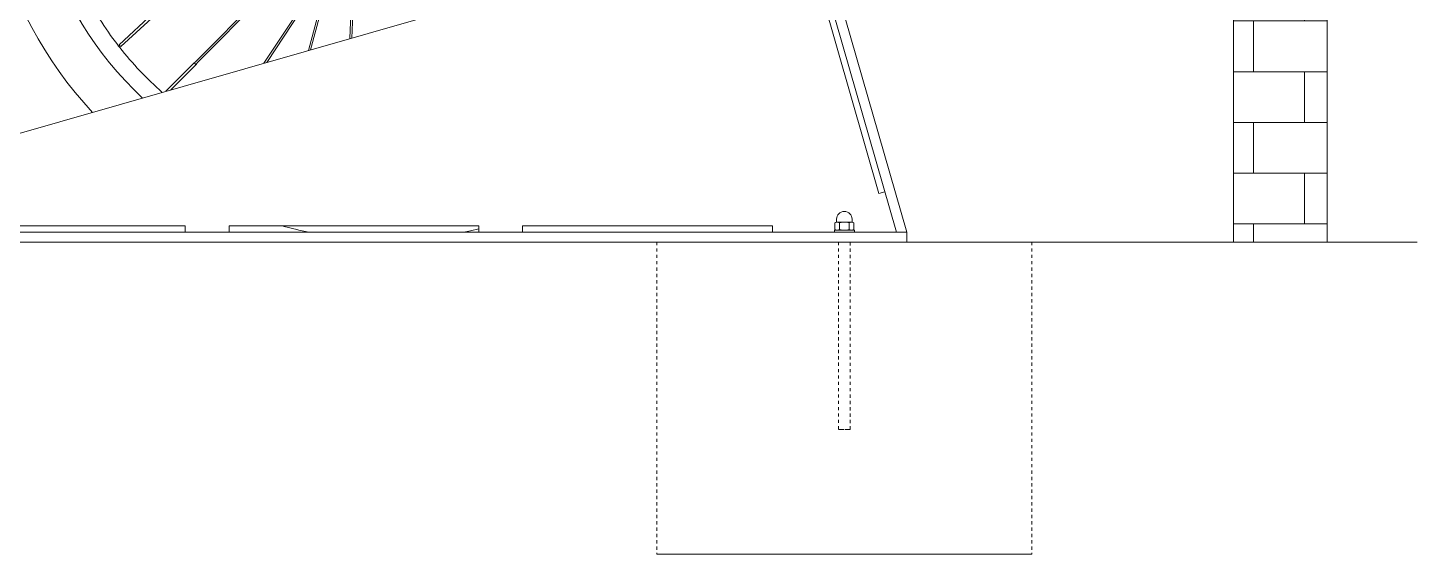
# Model space of a CAD drawing. Header units: inches. Extents: x -32 to 121, y -2 to 108.
# Drawn here: x 10.48 to 54.26, y 56.9 to 73.49 of the extents above; entities that cross this region are included whole.
import ezdxf

# ---------------------------------------------------------------- set-up
doc = ezdxf.new("R2010")
doc.units = ezdxf.units.IN
doc.linetypes.add('HIDDEN', pattern=[1.905, 1.27, -0.635])
doc.layers.add('ZANO_R', color=7, linetype='Continuous', lineweight=0)
doc.layers.add('ZANO_R_przerywana', color=250, linetype='HIDDEN', lineweight=0)

msp = doc.modelspace()

# ---------------------------------------------------------------- hatches: boundary and pattern name
at = {"layer": 'ZANO_R'}
h = msp.add_hatch(dxfattribs=at)
h.set_pattern_fill('AR-B816', color=256, scale=0.007872, style=0)
h.set_pattern_definition([(0, (-5.2807, -11.0674), (0, 1.599522), []), (90, (-5.2807, -11.0674), (-1.599522, 1.599522), [1.599522, -1.599522])])
h.paths.add_polyline_path([(51.41907, 66.73696), (51.41907, 106.09527), (48.4672, 106.09527), (48.4672, 66.73696)], flags=0)

# ---------------------------------------------------------------- linework, layer by layer
for p, q in [((48.4672, 66.73696), (48.4672, 106.09527)), ((51.41907, 106.09527), (51.41907, 66.73696)), ((29.99808, 94.43226), (37.84929, 67.05182)), ((30.30075, 94.51905), (38.17685, 67.05182)), ((32.08663, 76.43936), (3.16659, 68.14667)), ((35.1259, 75.83548), (37.29562, 68.26875)), ((37.29562, 68.26875), (37.48479, 68.32299)), ((35.96294, 67.45918), (35.96294, 67.37535)), ((36.45492, 67.37535), (36.45492, 67.45918)), ((37.78327, 67.05182), (3.54153, 67.05182)), ((15.44275, 67.24862), (7.57108, 67.24862)), ((15.44275, 67.05182), (15.44275, 67.24862)), ((24.69195, 67.24862), (16.82029, 67.24862)), ((16.82029, 67.24862), (16.82029, 67.05182)), ((33.94116, 67.24862), (26.06949, 67.24862)), ((33.94116, 67.05182), (33.94116, 67.24862)), ((35.89406, 67.1148), (35.89406, 67.05182)), ((36.20893, 67.1148), (35.89406, 67.1148)), ((35.9531, 67.37063), (35.91353, 67.34778)), ((35.91353, 67.34778), (35.98738, 67.37063)), ((35.91353, 67.34778), (35.91353, 67.13765)), ((35.91353, 67.13765), (35.9531, 67.1148)), ((35.9531, 67.37063), (35.98738, 67.37063)), ((36.20893, 67.37063), (35.98738, 67.37063)), ((36.06123, 67.13765), (35.98738, 67.1148)), ((36.06123, 67.34778), (36.06123, 67.13765)), ((36.20893, 67.37063), (36.43049, 67.37063)), ((36.5238, 67.1148), (36.20893, 67.1148)), ((36.35663, 67.34778), (36.43049, 67.37063)), ((36.35663, 67.34778), (36.35663, 67.13765)), ((36.43049, 67.37063), (36.46476, 67.37063)), ((36.50434, 67.13765), (36.43049, 67.1148)), ((36.50434, 67.34778), (36.46476, 67.37063)), ((36.46476, 67.1148), (36.50434, 67.13765)), ((36.50434, 67.34778), (36.50434, 67.13765)), ((36.5238, 67.05182), (36.5238, 67.1148)), ((38.17685, 67.05182), (37.78327, 67.05182)), ((38.17685, 66.73696), (38.17685, 67.05182)), ((-27.87997, 66.73696), (54.25986, 66.73696)), ((30.30519, 66.73696), (10.42923, 66.73696)), ((30.30519, 66.73696), (42.11268, 66.73696)), ((42.11268, 66.73696), (30.30519, 66.73696)), ((36.39588, 66.73696), (36.02372, 66.73696)), ((36.39588, 66.73696), (36.02372, 66.73696))]:
    msp.add_line(p, q, dxfattribs=at)
at = {"layer": 'ZANO_R', "color": 253}
for p, q in [((20.70135, 77.40573), (15.77473, 72.43048)), ((15.81735, 72.38827), (20.74397, 77.36353)), ((20.80741, 77.44398), (20.62718, 73.15342)), ((20.68795, 73.17084), (20.86734, 77.44146)), ((20.77619, 76.70072), (17.92056, 72.3773)), ((18.00924, 72.40273), (20.77131, 76.58449)), ((20.06144, 75.50976), (19.32321, 72.77951)), ((19.39057, 72.79882), (20.16664, 75.66904)), ((14.44464, 73.96348), (13.35343, 72.96025)), ((13.40755, 72.90138), (14.49876, 73.90461)), ((15.72412, 72.39358), (14.83065, 71.49129)), ((14.98784, 71.53636), (15.78095, 72.33731)), ((24.69195, 67.05182), (24.69195, 67.24862)), ((26.06949, 67.24862), (26.06949, 67.05182))]:
    msp.add_line(p, q, dxfattribs=at)
at = {"layer": 'ZANO_R', "color": 253, "flags": 128}
for points in [[(13.3754, 72.87549), (13.37426, 72.87676), (13.36938, 72.8823), (13.3616, 72.89138), (13.35191, 72.90309), (13.34156, 72.91618), (13.33173, 72.92918), (13.32346, 72.94061), (13.31752, 72.94909), (13.31448, 72.95353), (13.31453, 72.95346)], [(15.77373, 72.43147), (15.75751, 72.41503), (15.72403, 72.39439)], [(15.7811, 72.33751), (15.78095, 72.33731), (15.77729, 72.33793), (15.76986, 72.34275), (15.75979, 72.35102), (15.74862, 72.36149), (15.73805, 72.37256), (15.72968, 72.38254), (15.72479, 72.38993), (15.72412, 72.39358), (15.72436, 72.39374)], [(15.7819, 72.3372), (15.80069, 72.36911), (15.81835, 72.3873)], [(24.2138, 67.05182), (24.43167, 67.09651), (24.69195, 67.15515)]]:
    msp.add_lwpolyline(points, dxfattribs=at)
at = {"layer": 'ZANO_R', "flags": 128}
for points in [[(35.98738, 67.1148), (35.98213, 67.11492), (35.91353, 67.13765)], [(35.98738, 67.37063), (35.99263, 67.3705), (36.06123, 67.34778)], [(36.06123, 67.34778), (36.17091, 67.369), (36.20893, 67.37063)], [(36.20893, 67.1148), (36.17091, 67.11642), (36.06123, 67.13765)], [(36.20893, 67.37063), (36.32199, 67.35685), (36.35663, 67.34778)], [(36.35663, 67.13765), (36.32199, 67.12858), (36.20893, 67.1148)], [(36.43049, 67.1148), (36.42523, 67.11492), (36.35663, 67.13765)], [(36.43049, 67.37063), (36.43574, 67.3705), (36.50434, 67.34778)]]:
    msp.add_lwpolyline(points, dxfattribs=at)
at = {"layer": 'ZANO_R', "color": 253}
for centre, radius, start, end in [((21.77576, 79.4925), 12.67732, 104.775682, 223.109332), ((21.77576, 79.4925), 11.24664, 104.833097, 226.907789), ((21.77576, 79.4925), 10.69347, 206.976424, 217.697703), ((13.45702, 73.00117), 0.11138, 201.552802, 243.635137), ((21.77576, 79.4925), 10.69347, 218.227806, 228.699228)]:
    msp.add_arc(centre, radius, start, end, dxfattribs=at)
at = {"layer": 'ZANO_R'}
for centre, radius, start, end in [((36.20893, 67.45918), 0.24599, 90, 180), ((36.20893, 67.45918), 0.24599, 0, 90), ((21.77576, 79.4925), 12.67732, 254.974408, 258.912085), ((35.95822, 67.37535), 0.00472, 270, 0), ((36.45964, 67.37535), 0.00472, 180, 270)]:
    msp.add_arc(centre, radius, start, end, dxfattribs=at)
at = {"layer": 'ZANO_R_przerywana', "ltscale": 0.05}
for p, q in [((30.30519, 66.73696), (30.30519, 56.89738)), ((30.30519, 66.73696), (30.30519, 56.89738)), ((36.02198, 66.73696), (36.02198, 60.83321)), ((36.39588, 60.83321), (36.39588, 66.73696)), ((42.11268, 66.73696), (42.11268, 56.89738)), ((42.11268, 66.73696), (42.11268, 56.89738)), ((30.30519, 56.89738), (42.11268, 56.89738)), ((42.11268, 56.89738), (30.30519, 56.89738))]:
    msp.add_line(p, q, dxfattribs=at)
at = {"layer": 'ZANO_R_przerywana', "color": 253, "ltscale": 0.05}
for p, q in [((36.02198, 60.83321), (36.39588, 60.83321)), ((36.39588, 60.83321), (36.02372, 60.83321))]:
    msp.add_line(p, q, dxfattribs=at)

doc.saveas('drawing.dxf')
